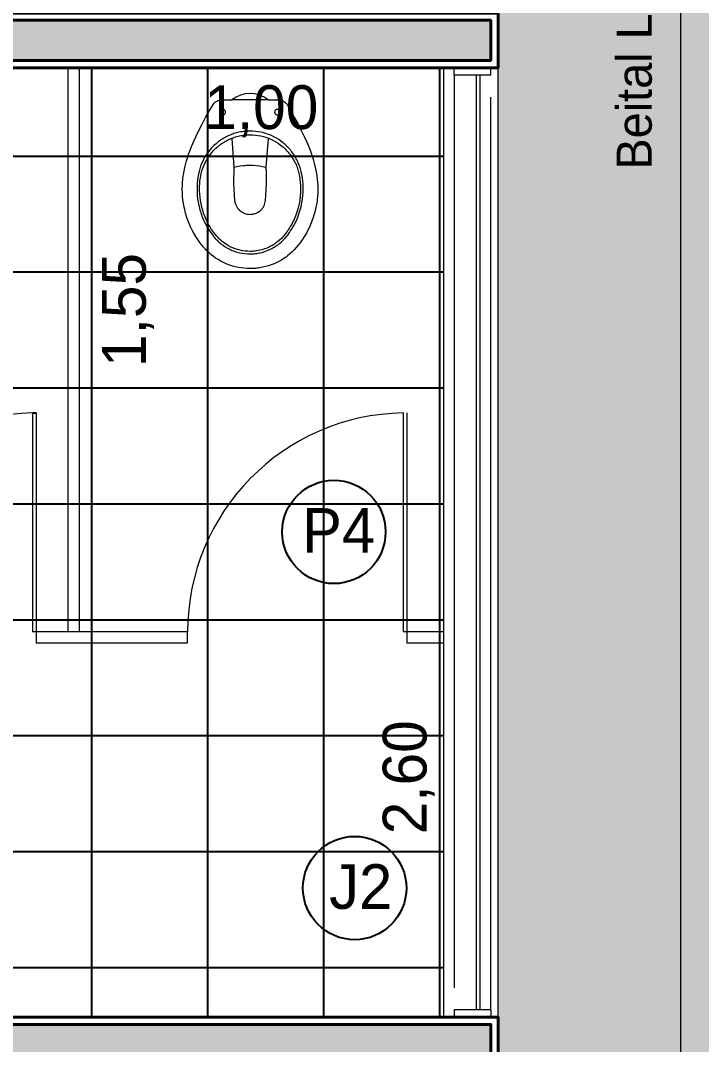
# Model space of a CAD drawing. Header units: millimetres. Extents: x 3006 to 6000, y 1661 to 3774.
# Drawn here: x 3675.521 to 3677.385, y 1811.18 to 1813.984 of the extents above; entities that cross this region are included whole.
import ezdxf

# ---------------------------------------------------------------- set-up
doc = ezdxf.new("R2010")
doc.units = ezdxf.units.MM
doc.header["$LTSCALE"] = 10
doc.linetypes.add('OCULTA', pattern=[0.375, 0.25, -0.125])
for name, color, linetype, lineweight in [('.10 ultra fina', 240, 'Continuous', 5), ('.15', 150, 'Continuous', 15), ('.20', 130, 'Continuous', 20), ('.40', 20, 'Continuous', 40), ('.40 Interno parede', 27, 'Continuous', 40), ('COTAS', 230, 'Continuous', 15)]:
    doc.layers.add(name, color=color, linetype=linetype, lineweight=lineweight)
doc.layers.add('.20 hachura', color=185, linetype='Continuous')
doc.layers.add('Escrita', color=34, linetype='Continuous')
doc.layers.add('Verde', color=7, linetype='Continuous', true_color=0x136734)
doc.styles.add('Texto Wilian', font='himalaya.ttf')
doc.dimstyles.new('Cota 1-75 Interna WMJ', dxfattribs={"dimtxt": 0.12, "dimasz": 0.01, "dimexe": 1.25, "dimexo": 0.625, "dimgap": 0.05, "dimtad": 1, "dimzin": 1, "dimtxsty": 'Texto Wilian', "dimcen": 0, "dimse1": 1, "dimse2": 1, "dimsd1": 1, "dimsd2": 1, "dimclrd": 106, "dimclrt": 104, "dimazin": 0, "dimtfac": 1, "dimtix": 1, "dimtmove": 0, "dimatfit": 3, "dimfxl": 1, "dimlwd": 35, "dimarcsym": 2})

# ---------------------------------------------------------------- blocks, each defined once
blk = doc.blocks.new('vaso sanitário')
at = {"layer": 'Verde', "color": 106, "lineweight": 9}
for p, q in [((3634.747, 1893.7184), (3634.7569, 1893.7354)), ((3634.7569, 1893.7354), (3634.7588, 1893.7383)), ((3634.7588, 1893.7383), (3634.7611, 1893.7409)), ((3634.7611, 1893.7409), (3634.7623, 1893.7421)), ((3634.7623, 1893.7421), (3634.7636, 1893.7432)), ((3634.7636, 1893.7432), (3634.765, 1893.7443)), ((3634.765, 1893.7443), (3634.7664, 1893.7453)), ((3634.7664, 1893.7453), (3634.7678, 1893.7461)), ((3634.7678, 1893.7461), (3634.7709, 1893.7476)), ((3634.7709, 1893.7476), (3634.7741, 1893.7488)), ((3634.7741, 1893.7488), (3634.7758, 1893.7492)), ((3634.7758, 1893.7492), (3634.7775, 1893.7495)), ((3634.7775, 1893.7495), (3634.7792, 1893.7498)), ((3634.7792, 1893.7498), (3634.7809, 1893.7499)), ((3634.7809, 1893.7499), (3634.7825, 1893.75)), ((3634.7823, 1893.7232), (3634.7815, 1893.7229)), ((3634.7832, 1893.7234), (3634.7823, 1893.7232)), ((3634.7825, 1893.75), (3634.8094, 1893.75)), ((3634.7846, 1893.7235), (3634.7832, 1893.7234)), ((3634.7863, 1893.7233), (3634.7846, 1893.7235)), ((3634.7879, 1893.7228), (3634.7863, 1893.7233)), ((3634.9089, 1893.75), (3634.8094, 1893.75)), ((3634.9089, 1893.75), (3634.9358, 1893.75)), ((3634.9315, 1893.7232), (3634.9307, 1893.7229)), ((3634.9324, 1893.7234), (3634.9315, 1893.7232)), ((3634.9338, 1893.7235), (3634.9324, 1893.7234)), ((3634.9355, 1893.7233), (3634.9338, 1893.7235)), ((3634.9371, 1893.7228), (3634.9355, 1893.7233)), ((3634.9358, 1893.75), (3634.9392, 1893.7498)), ((3634.9392, 1893.7498), (3634.9426, 1893.7492)), ((3634.9426, 1893.7492), (3634.9443, 1893.7487)), ((3634.9443, 1893.7487), (3634.9459, 1893.7482)), ((3634.9459, 1893.7482), (3634.9475, 1893.7476)), ((3634.9475, 1893.7476), (3634.9491, 1893.7469)), ((3634.9491, 1893.7469), (3634.9505, 1893.7461)), ((3634.9505, 1893.7461), (3634.9534, 1893.7442)), ((3634.9534, 1893.7442), (3634.9561, 1893.742)), ((3634.9561, 1893.742), (3634.9573, 1893.7408)), ((3634.9573, 1893.7408), (3634.9585, 1893.7396)), ((3634.9585, 1893.7396), (3634.9595, 1893.7382)), ((3634.9595, 1893.7382), (3634.9605, 1893.7368)), ((3634.9605, 1893.7368), (3634.9614, 1893.7354)), ((3634.9614, 1893.7354), (3634.9714, 1893.7183)), ((3634.7279, 1893.6835), (3634.7373, 1893.7011)), ((3634.7373, 1893.7011), (3634.747, 1893.7184)), ((3634.7773, 1893.7178), (3634.7771, 1893.7161)), ((3634.7771, 1893.7161), (3634.7772, 1893.7147)), ((3634.7772, 1893.7147), (3634.7774, 1893.7139)), ((3634.7779, 1893.7194), (3634.7773, 1893.7178)), ((3634.7774, 1893.7139), (3634.7778, 1893.713)), ((3634.7778, 1893.713), (3634.7782, 1893.7123)), ((3634.7788, 1893.7208), (3634.7779, 1893.7194)), ((3634.7782, 1893.7123), (3634.7786, 1893.7116)), ((3634.7786, 1893.7116), (3634.7792, 1893.7109)), ((3634.7794, 1893.7214), (3634.7788, 1893.7208)), ((3634.7792, 1893.7109), (3634.7798, 1893.7103)), ((3634.78, 1893.722), (3634.7794, 1893.7214)), ((3634.7798, 1893.7103), (3634.7813, 1893.7094)), ((3634.7808, 1893.7225), (3634.78, 1893.722)), ((3634.7815, 1893.7229), (3634.7808, 1893.7225)), ((3634.7813, 1893.7094), (3634.7829, 1893.7088)), ((3634.7829, 1893.7088), (3634.7846, 1893.7086)), ((3634.7846, 1893.7086), (3634.7859, 1893.7087)), ((3634.7859, 1893.7087), (3634.7868, 1893.709)), ((3634.7868, 1893.709), (3634.7876, 1893.7093)), ((3634.7876, 1893.7093), (3634.7884, 1893.7097)), ((3634.7893, 1893.7218), (3634.7879, 1893.7228)), ((3634.7884, 1893.7097), (3634.7891, 1893.7102)), ((3634.7891, 1893.7102), (3634.7898, 1893.7107)), ((3634.7899, 1893.7213), (3634.7893, 1893.7218)), ((3634.7898, 1893.7107), (3634.7903, 1893.7114)), ((3634.7905, 1893.7206), (3634.7899, 1893.7213)), ((3634.7903, 1893.7114), (3634.7913, 1893.7128)), ((3634.791, 1893.7199), (3634.7905, 1893.7206)), ((3634.7914, 1893.7191), (3634.791, 1893.7199)), ((3634.7913, 1893.7128), (3634.7918, 1893.7144)), ((3634.7917, 1893.7183), (3634.7914, 1893.7191)), ((3634.7919, 1893.7175), (3634.7917, 1893.7183)), ((3634.7918, 1893.7144), (3634.792, 1893.7161)), ((3634.792, 1893.7161), (3634.7919, 1893.7175)), ((3634.9265, 1893.7178), (3634.9263, 1893.7161)), ((3634.9263, 1893.7161), (3634.9264, 1893.7147)), ((3634.9264, 1893.7147), (3634.9266, 1893.7139)), ((3634.9271, 1893.7194), (3634.9265, 1893.7178)), ((3634.9266, 1893.7139), (3634.9269, 1893.713)), ((3634.9269, 1893.713), (3634.9273, 1893.7123)), ((3634.928, 1893.7208), (3634.9271, 1893.7194)), ((3634.9273, 1893.7123), (3634.9278, 1893.7116)), ((3634.9278, 1893.7116), (3634.9284, 1893.7109)), ((3634.9286, 1893.7214), (3634.928, 1893.7208)), ((3634.9284, 1893.7109), (3634.929, 1893.7103)), ((3634.9292, 1893.722), (3634.9286, 1893.7214)), ((3634.929, 1893.7103), (3634.9305, 1893.7094)), ((3634.93, 1893.7225), (3634.9292, 1893.722)), ((3634.9307, 1893.7229), (3634.93, 1893.7225)), ((3634.9305, 1893.7094), (3634.9321, 1893.7088)), ((3634.9321, 1893.7088), (3634.9338, 1893.7086)), ((3634.9338, 1893.7086), (3634.9351, 1893.7087)), ((3634.9351, 1893.7087), (3634.936, 1893.709)), ((3634.936, 1893.709), (3634.9368, 1893.7093)), ((3634.9368, 1893.7093), (3634.9376, 1893.7097)), ((3634.9385, 1893.7218), (3634.9371, 1893.7228)), ((3634.9376, 1893.7097), (3634.9383, 1893.7102)), ((3634.9383, 1893.7102), (3634.9389, 1893.7107)), ((3634.9391, 1893.7213), (3634.9385, 1893.7218)), ((3634.9389, 1893.7107), (3634.9395, 1893.7114)), ((3634.9397, 1893.7206), (3634.9391, 1893.7213)), ((3634.9395, 1893.7114), (3634.9405, 1893.7128)), ((3634.9402, 1893.7199), (3634.9397, 1893.7206)), ((3634.9406, 1893.7191), (3634.9402, 1893.7199)), ((3634.9405, 1893.7128), (3634.941, 1893.7144)), ((3634.9409, 1893.7183), (3634.9406, 1893.7191)), ((3634.9411, 1893.7175), (3634.9409, 1893.7183)), ((3634.941, 1893.7144), (3634.9412, 1893.7161)), ((3634.9412, 1893.7161), (3634.9411, 1893.7175)), ((3634.9714, 1893.7183), (3634.9811, 1893.7009)), ((3634.9811, 1893.7009), (3634.9904, 1893.6835)), ((3634.719, 1893.6659), (3634.7279, 1893.6835)), ((3634.9904, 1893.6835), (3634.9994, 1893.6657)), ((3634.7021, 1893.6299), (3634.7104, 1893.648)), ((3634.7104, 1893.648), (3634.719, 1893.6659)), ((3634.7779, 1893.6389), (3634.7748, 1893.6368)), ((3634.781, 1893.6411), (3634.7779, 1893.6389)), ((3634.7842, 1893.6431), (3634.781, 1893.6411)), ((3634.7875, 1893.645), (3634.7842, 1893.6431)), ((3634.7908, 1893.6469), (3634.7875, 1893.645)), ((3634.7941, 1893.6486), (3634.7908, 1893.6469)), ((3634.7975, 1893.6503), (3634.7941, 1893.6486)), ((3634.7957, 1893.6387), (3634.799, 1893.6403)), ((3634.801, 1893.6519), (3634.7975, 1893.6503)), ((3634.799, 1893.6403), (3634.8023, 1893.6419)), ((3634.8045, 1893.6534), (3634.801, 1893.6519)), ((3634.8023, 1893.6419), (3634.8057, 1893.6434)), ((3634.808, 1893.6547), (3634.8045, 1893.6534)), ((3634.8057, 1893.6434), (3634.8091, 1893.6448)), ((3634.8115, 1893.6561), (3634.808, 1893.6547)), ((3634.8088, 1893.6438), (3634.8149, 1893.5653)), ((3634.8091, 1893.6448), (3634.8126, 1893.6461)), ((3634.8151, 1893.6573), (3634.8115, 1893.6561)), ((3634.8126, 1893.6461), (3634.8161, 1893.6473)), ((3634.8187, 1893.6584), (3634.8151, 1893.6573)), ((3634.8161, 1893.6473), (3634.8196, 1893.6484)), ((3634.8224, 1893.6594), (3634.8187, 1893.6584)), ((3634.8196, 1893.6484), (3634.8232, 1893.6494)), ((3634.826, 1893.6603), (3634.8224, 1893.6594)), ((3634.8232, 1893.6494), (3634.8267, 1893.6504)), ((3634.8297, 1893.6611), (3634.826, 1893.6603)), ((3634.8267, 1893.6504), (3634.8304, 1893.6512)), ((3634.8334, 1893.6619), (3634.8297, 1893.6611)), ((3634.8304, 1893.6512), (3634.834, 1893.6519)), ((3634.8372, 1893.6625), (3634.8334, 1893.6619)), ((3634.834, 1893.6519), (3634.8376, 1893.6525)), ((3634.8409, 1893.663), (3634.8372, 1893.6625)), ((3634.8376, 1893.6525), (3634.8413, 1893.6531)), ((3634.8447, 1893.6634), (3634.8409, 1893.663)), ((3634.8413, 1893.6531), (3634.845, 1893.6535)), ((3634.8485, 1893.6638), (3634.8447, 1893.6634)), ((3634.845, 1893.6535), (3634.8487, 1893.6538)), ((3634.8522, 1893.664), (3634.8485, 1893.6638)), ((3634.8487, 1893.6538), (3634.8524, 1893.6541)), ((3634.8561, 1893.6641), (3634.8522, 1893.664)), ((3634.8524, 1893.6541), (3634.8592, 1893.6542)), ((3634.8592, 1893.6642), (3634.8561, 1893.6641)), ((3634.8667, 1893.664), (3634.8592, 1893.6642)), ((3634.8592, 1893.6542), (3634.8666, 1893.654)), ((3634.8666, 1893.654), (3634.8739, 1893.6534)), ((3634.8742, 1893.6634), (3634.8667, 1893.664)), ((3634.8739, 1893.6534), (3634.8812, 1893.6525)), ((3634.8817, 1893.6624), (3634.8742, 1893.6634)), ((3634.8812, 1893.6525), (3634.8885, 1893.6511)), ((3634.8891, 1893.661), (3634.8817, 1893.6624)), ((3634.8885, 1893.6511), (3634.8956, 1893.6493)), ((3634.8964, 1893.6593), (3634.8891, 1893.661)), ((3634.8956, 1893.6493), (3634.9026, 1893.6472)), ((3634.9036, 1893.6571), (3634.8964, 1893.6593)), ((3634.9026, 1893.6472), (3634.9095, 1893.6447)), ((3634.9034, 1893.5653), (3634.9095, 1893.6438)), ((3634.9107, 1893.6546), (3634.9036, 1893.6571)), ((3634.9095, 1893.6447), (3634.9163, 1893.6418)), ((3634.9177, 1893.6517), (3634.9107, 1893.6546)), ((3634.9163, 1893.6418), (3634.9229, 1893.6385)), ((3634.9245, 1893.6485), (3634.9177, 1893.6517)), ((3634.9311, 1893.6448), (3634.9245, 1893.6485)), ((3634.9376, 1893.6409), (3634.9311, 1893.6448)), ((3634.9438, 1893.6366), (3634.9376, 1893.6409)), ((3634.9994, 1893.6657), (3635.008, 1893.6478)), ((3635.008, 1893.6478), (3635.0162, 1893.6299)), ((3634.6909, 1893.6011), (3634.6947, 1893.6118)), ((3634.6947, 1893.6118), (3634.6989, 1893.6223)), ((3634.6989, 1893.6223), (3634.7021, 1893.6299)), ((3634.7499, 1893.6137), (3634.7451, 1893.6078)), ((3634.7549, 1893.6193), (3634.7499, 1893.6137)), ((3634.7603, 1893.6247), (3634.7549, 1893.6193)), ((3634.7553, 1893.6067), (3634.7602, 1893.6122)), ((3634.7602, 1893.6122), (3634.7655, 1893.6174)), ((3634.7659, 1893.6297), (3634.7603, 1893.6247)), ((3634.7655, 1893.6174), (3634.7711, 1893.6223)), ((3634.7718, 1893.6345), (3634.7659, 1893.6297)), ((3634.7711, 1893.6223), (3634.7739, 1893.6246)), ((3634.7748, 1893.6368), (3634.7718, 1893.6345)), ((3634.7739, 1893.6246), (3634.7769, 1893.6268)), ((3634.7769, 1893.6268), (3634.7799, 1893.629)), ((3634.7799, 1893.629), (3634.7829, 1893.6311)), ((3634.7829, 1893.6311), (3634.786, 1893.6331)), ((3634.786, 1893.6331), (3634.7892, 1893.6351)), ((3634.7892, 1893.6351), (3634.7924, 1893.6369)), ((3634.7924, 1893.6369), (3634.7957, 1893.6387)), ((3634.9229, 1893.6385), (3634.9294, 1893.6349)), ((3634.9294, 1893.6349), (3634.9356, 1893.631)), ((3634.9356, 1893.631), (3634.9417, 1893.6267)), ((3634.9417, 1893.6267), (3634.9475, 1893.6221)), ((3634.9498, 1893.632), (3634.9438, 1893.6366)), ((3634.9475, 1893.6221), (3634.9503, 1893.6197)), ((3634.9527, 1893.6295), (3634.9498, 1893.632)), ((3634.9503, 1893.6197), (3634.953, 1893.6172)), ((3634.9555, 1893.627), (3634.9527, 1893.6295)), ((3634.953, 1893.6172), (3634.9557, 1893.6146)), ((3634.9583, 1893.6245), (3634.9555, 1893.627)), ((3634.9557, 1893.6146), (3634.9583, 1893.612)), ((3634.961, 1893.6218), (3634.9583, 1893.6245)), ((3634.9583, 1893.612), (3634.9608, 1893.6093)), ((3634.9636, 1893.6191), (3634.961, 1893.6218)), ((3634.9662, 1893.6163), (3634.9636, 1893.6191)), ((3634.9687, 1893.6134), (3634.9662, 1893.6163)), ((3634.9711, 1893.6105), (3634.9687, 1893.6134)), ((3635.0158, 1893.6301), (3635.0157, 1893.63)), ((3635.0157, 1893.63), (3635.0157, 1893.6299)), ((3635.0157, 1893.6299), (3635.0158, 1893.6296)), ((3635.0159, 1893.6303), (3635.0158, 1893.6302)), ((3635.0158, 1893.6302), (3635.0158, 1893.6301)), ((3635.0158, 1893.6296), (3635.0159, 1893.6295)), ((3635.0162, 1893.6304), (3635.0159, 1893.6303)), ((3635.0159, 1893.6295), (3635.016, 1893.6295)), ((3635.016, 1893.6295), (3635.0161, 1893.6294)), ((3635.0161, 1893.6294), (3635.0162, 1893.6294)), ((3635.0163, 1893.6304), (3635.0162, 1893.6304)), ((3635.0162, 1893.6299), (3635.0206, 1893.6195)), ((3635.0162, 1893.6294), (3635.0165, 1893.6295)), ((3635.0164, 1893.6303), (3635.0163, 1893.6304)), ((3635.0165, 1893.6303), (3635.0164, 1893.6303)), ((3635.0166, 1893.6302), (3635.0165, 1893.6303)), ((3635.0165, 1893.6295), (3635.0166, 1893.6296)), ((3635.0167, 1893.6299), (3635.0166, 1893.6302)), ((3635.0166, 1893.6297), (3635.0167, 1893.6298)), ((3635.0166, 1893.6296), (3635.0166, 1893.6297)), ((3635.0167, 1893.6298), (3635.0167, 1893.6299)), ((3635.0206, 1893.6195), (3635.0247, 1893.6089)), ((3634.6852, 1893.5823), (3634.6884, 1893.5932)), ((3634.6884, 1893.5932), (3634.6909, 1893.6011)), ((3634.7329, 1893.5889), (3634.7295, 1893.5822)), ((3634.7366, 1893.5954), (3634.7329, 1893.5889)), ((3634.7407, 1893.6017), (3634.7366, 1893.5954)), ((3634.7385, 1893.5825), (3634.7422, 1893.5889)), ((3634.7451, 1893.6078), (3634.7407, 1893.6017)), ((3634.7422, 1893.5889), (3634.7462, 1893.595)), ((3634.7462, 1893.595), (3634.7506, 1893.601)), ((3634.7506, 1893.601), (3634.7553, 1893.6067)), ((3634.9608, 1893.6093), (3634.9633, 1893.6065)), ((3634.9633, 1893.6065), (3634.9656, 1893.6036)), ((3634.9656, 1893.6036), (3634.9679, 1893.6007)), ((3634.9679, 1893.6007), (3634.9702, 1893.5978)), ((3634.9702, 1893.5978), (3634.9723, 1893.5948)), ((3634.9734, 1893.6075), (3634.9711, 1893.6105)), ((3634.9723, 1893.5948), (3634.9744, 1893.5917)), ((3634.9757, 1893.6045), (3634.9734, 1893.6075)), ((3634.9744, 1893.5917), (3634.9763, 1893.5886)), ((3634.9778, 1893.6014), (3634.9757, 1893.6045)), ((3634.9763, 1893.5886), (3634.9782, 1893.5854)), ((3634.9799, 1893.5983), (3634.9778, 1893.6014)), ((3634.9782, 1893.5854), (3634.98, 1893.5822)), ((3634.9819, 1893.595), (3634.9799, 1893.5983)), ((3634.9839, 1893.5918), (3634.9819, 1893.595)), ((3634.9857, 1893.5885), (3634.9839, 1893.5918)), ((3634.9874, 1893.5851), (3634.9857, 1893.5885)), ((3634.9891, 1893.5817), (3634.9874, 1893.5851)), ((3635.0247, 1893.6089), (3635.0274, 1893.6011)), ((3635.0274, 1893.6011), (3635.0308, 1893.5903)), ((3635.0308, 1893.5903), (3635.0324, 1893.5848)), ((3635.0324, 1893.5848), (3635.0339, 1893.5793)), ((3634.6786, 1893.5547), (3634.6796, 1893.5596)), ((3634.6796, 1893.5596), (3634.6807, 1893.5644)), ((3634.6807, 1893.5644), (3634.6825, 1893.5713)), ((3634.6825, 1893.5713), (3634.6852, 1893.5823)), ((3634.7214, 1893.5611), (3634.7195, 1893.5538)), ((3634.7237, 1893.5683), (3634.7214, 1893.5611)), ((3634.7264, 1893.5753), (3634.7237, 1893.5683)), ((3634.7254, 1893.5482), (3634.7273, 1893.5553)), ((3634.7295, 1893.5822), (3634.7264, 1893.5753)), ((3634.7273, 1893.5553), (3634.7296, 1893.5624)), ((3634.7296, 1893.5624), (3634.7322, 1893.5692)), ((3634.7322, 1893.5692), (3634.7352, 1893.576)), ((3634.7352, 1893.576), (3634.7385, 1893.5825)), ((3634.8149, 1893.5653), (3634.8143, 1893.5506)), ((3634.8149, 1893.5653), (3634.8233, 1893.5672)), ((3634.8233, 1893.5672), (3634.8317, 1893.5686)), ((3634.8317, 1893.5686), (3634.8402, 1893.5697)), ((3634.8402, 1893.5697), (3634.8445, 1893.5701)), ((3634.8445, 1893.5701), (3634.8488, 1893.5704)), ((3634.8488, 1893.5704), (3634.8531, 1893.5706)), ((3634.8531, 1893.5706), (3634.8573, 1893.5707)), ((3634.8573, 1893.5707), (3634.8592, 1893.5707)), ((3634.8592, 1893.5707), (3634.8677, 1893.5705)), ((3634.8677, 1893.5705), (3634.8763, 1893.5699)), ((3634.8763, 1893.5699), (3634.8848, 1893.5689)), ((3634.8848, 1893.5689), (3634.889, 1893.5682)), ((3634.889, 1893.5682), (3634.8933, 1893.5675)), ((3634.8933, 1893.5675), (3634.8975, 1893.5667)), ((3634.8975, 1893.5667), (3634.9017, 1893.5657)), ((3634.9017, 1893.5657), (3634.9034, 1893.5653)), ((3634.9041, 1893.5499), (3634.9034, 1893.5653)), ((3634.98, 1893.5822), (3634.9817, 1893.5789)), ((3634.9817, 1893.5789), (3634.9834, 1893.5756)), ((3634.9834, 1893.5756), (3634.9849, 1893.5722)), ((3634.9849, 1893.5722), (3634.9863, 1893.5688)), ((3634.9863, 1893.5688), (3634.9877, 1893.5653)), ((3634.9877, 1893.5653), (3634.989, 1893.5619)), ((3634.989, 1893.5619), (3634.9901, 1893.5583)), ((3634.9906, 1893.5783), (3634.9891, 1893.5817)), ((3634.9901, 1893.5583), (3634.9912, 1893.5548)), ((3634.9921, 1893.5748), (3634.9906, 1893.5783)), ((3634.9912, 1893.5548), (3634.9922, 1893.5512)), ((3634.9935, 1893.5713), (3634.9921, 1893.5748)), ((3634.9948, 1893.5677), (3634.9935, 1893.5713)), ((3634.996, 1893.5641), (3634.9948, 1893.5677)), ((3634.9971, 1893.5605), (3634.996, 1893.5641)), ((3634.9981, 1893.5568), (3634.9971, 1893.5605)), ((3634.9988, 1893.5538), (3634.9981, 1893.5568)), ((3635.0339, 1893.5793), (3635.0358, 1893.5713)), ((3635.0358, 1893.5713), (3635.0383, 1893.5617)), ((3635.0383, 1893.5617), (3635.0403, 1893.552)), ((3634.6744, 1893.5252), (3634.6749, 1893.5301)), ((3634.6749, 1893.5301), (3634.6754, 1893.5351)), ((3634.6754, 1893.5351), (3634.6761, 1893.54)), ((3634.6761, 1893.54), (3634.6768, 1893.5449)), ((3634.6768, 1893.5449), (3634.6776, 1893.5498)), ((3634.6776, 1893.5498), (3634.6786, 1893.5547)), ((3634.7151, 1893.5283), (3634.7147, 1893.5238)), ((3634.7156, 1893.5329), (3634.7151, 1893.5283)), ((3634.7163, 1893.5374), (3634.7156, 1893.5329)), ((3634.717, 1893.5419), (3634.7163, 1893.5374)), ((3634.7179, 1893.5464), (3634.717, 1893.5419)), ((3634.7188, 1893.5508), (3634.7179, 1893.5464)), ((3634.7195, 1893.5538), (3634.7188, 1893.5508)), ((3634.7216, 1893.523), (3634.722, 1893.5275)), ((3634.722, 1893.5275), (3634.7225, 1893.5319)), ((3634.7225, 1893.5319), (3634.7232, 1893.5364)), ((3634.7232, 1893.5364), (3634.7239, 1893.541)), ((3634.7239, 1893.541), (3634.7254, 1893.5482)), ((3634.8143, 1893.5506), (3634.814, 1893.5352)), ((3634.814, 1893.5352), (3634.8142, 1893.5198)), ((3634.9043, 1893.5345), (3634.9041, 1893.5499)), ((3634.9042, 1893.5198), (3634.9043, 1893.5345)), ((3634.9922, 1893.5512), (3634.993, 1893.5476)), ((3634.993, 1893.5476), (3634.9944, 1893.541)), ((3634.9944, 1893.541), (3634.9958, 1893.5321)), ((3634.9958, 1893.5321), (3634.9967, 1893.5232)), ((3635.0007, 1893.5449), (3634.9988, 1893.5538)), ((3635.0023, 1893.5359), (3635.0007, 1893.5449)), ((3635.0034, 1893.5269), (3635.0023, 1893.5359)), ((3635.0041, 1893.5178), (3635.0034, 1893.5269)), ((3635.0403, 1893.552), (3635.042, 1893.5422)), ((3635.042, 1893.5422), (3635.0432, 1893.5323)), ((3635.0432, 1893.5323), (3635.0441, 1893.5224)), ((3634.6737, 1893.5053), (3634.6739, 1893.5152)), ((3634.6739, 1893.4954), (3634.6737, 1893.5053)), ((3634.6739, 1893.5152), (3634.6744, 1893.5252)), ((3634.7141, 1893.5147), (3634.7139, 1893.5056)), ((3634.7139, 1893.5056), (3634.7141, 1893.4965)), ((3634.7143, 1893.5193), (3634.7141, 1893.5147)), ((3634.7147, 1893.5238), (3634.7143, 1893.5193)), ((3634.7209, 1893.5096), (3634.721, 1893.5141)), ((3634.7209, 1893.5007), (3634.7209, 1893.5096)), ((3634.7213, 1893.4917), (3634.7209, 1893.5007)), ((3634.721, 1893.5141), (3634.7212, 1893.5186)), ((3634.7212, 1893.5186), (3634.7216, 1893.523)), ((3634.8142, 1893.5198), (3634.8147, 1893.5051)), ((3634.8147, 1893.5051), (3634.8156, 1893.4898)), ((3634.9027, 1893.489), (3634.9036, 1893.5044)), ((3634.9036, 1893.5044), (3634.9042, 1893.5198)), ((3634.9967, 1893.5232), (3634.9973, 1893.5143)), ((3634.9973, 1893.5143), (3634.9975, 1893.5053)), ((3634.9975, 1893.5053), (3634.9973, 1893.4964)), ((3635.0044, 1893.5087), (3635.0041, 1893.5178)), ((3635.0042, 1893.495), (3635.0044, 1893.4996)), ((3635.0044, 1893.4996), (3635.0044, 1893.5087)), ((3635.0441, 1893.5224), (3635.0446, 1893.5125)), ((3635.0446, 1893.5025), (3635.0445, 1893.4975)), ((3635.0446, 1893.5125), (3635.0446, 1893.5025)), ((3634.6745, 1893.4854), (3634.6739, 1893.4954)), ((3634.6755, 1893.4755), (3634.6745, 1893.4854)), ((3634.6769, 1893.4657), (3634.6755, 1893.4755)), ((3634.7141, 1893.4965), (3634.7147, 1893.4874)), ((3634.7147, 1893.4874), (3634.7156, 1893.4784)), ((3634.7156, 1893.4784), (3634.717, 1893.4694)), ((3634.7221, 1893.4828), (3634.7213, 1893.4917)), ((3634.7233, 1893.4739), (3634.7221, 1893.4828)), ((3634.7249, 1893.4651), (3634.7233, 1893.4739)), ((3634.8156, 1893.4898), (3634.8169, 1893.4744)), ((3634.8169, 1893.4744), (3634.8172, 1893.4719)), ((3634.8172, 1893.4719), (3634.8176, 1893.4699)), ((3634.9008, 1893.4703), (3634.9014, 1893.4744)), ((3634.9014, 1893.4744), (3634.9027, 1893.489)), ((3634.995, 1893.4741), (3634.9943, 1893.4697)), ((3634.9957, 1893.4786), (3634.995, 1893.4741)), ((3634.9962, 1893.483), (3634.9957, 1893.4786)), ((3634.9967, 1893.4875), (3634.9962, 1893.483)), ((3634.9973, 1893.4964), (3634.9967, 1893.4875)), ((3635.001, 1893.4679), (3635.0018, 1893.4724)), ((3635.0018, 1893.4724), (3635.0025, 1893.4769)), ((3635.0025, 1893.4769), (3635.0031, 1893.4814)), ((3635.0031, 1893.4814), (3635.0035, 1893.486)), ((3635.0035, 1893.486), (3635.0039, 1893.4905)), ((3635.0039, 1893.4905), (3635.0042, 1893.495)), ((3635.0425, 1893.4727), (3635.0418, 1893.4678)), ((3635.0431, 1893.4777), (3635.0425, 1893.4727)), ((3635.0436, 1893.4826), (3635.0431, 1893.4777)), ((3635.044, 1893.4876), (3635.0436, 1893.4826)), ((3635.0443, 1893.4926), (3635.044, 1893.4876)), ((3635.0445, 1893.4975), (3635.0443, 1893.4926)), ((3634.6787, 1893.4559), (3634.6769, 1893.4657)), ((3634.6802, 1893.449), (3634.6787, 1893.4559)), ((3634.6814, 1893.4442), (3634.6802, 1893.449)), ((3634.6827, 1893.4393), (3634.6814, 1893.4442)), ((3634.717, 1893.4694), (3634.7188, 1893.4605)), ((3634.7188, 1893.4605), (3634.7195, 1893.4575)), ((3634.7195, 1893.4575), (3634.7206, 1893.4531)), ((3634.7206, 1893.4531), (3634.7218, 1893.4487)), ((3634.7218, 1893.4487), (3634.7231, 1893.4443)), ((3634.7231, 1893.4443), (3634.7245, 1893.44)), ((3634.7269, 1893.4564), (3634.7249, 1893.4651)), ((3634.7281, 1893.4519), (3634.7269, 1893.4564)), ((3634.7294, 1893.4476), (3634.7281, 1893.4519)), ((3634.7307, 1893.4433), (3634.7294, 1893.4476)), ((3634.7321, 1893.4391), (3634.7307, 1893.4433)), ((3634.8176, 1893.4699), (3634.8181, 1893.4679)), ((3634.8181, 1893.4679), (3634.8186, 1893.4659)), ((3634.8186, 1893.4659), (3634.8193, 1893.464)), ((3634.8193, 1893.464), (3634.82, 1893.462)), ((3634.82, 1893.462), (3634.8209, 1893.4602)), ((3634.8209, 1893.4602), (3634.8228, 1893.4566)), ((3634.8228, 1893.4566), (3634.8251, 1893.4532)), ((3634.8251, 1893.4532), (3634.8277, 1893.45)), ((3634.8277, 1893.45), (3634.8306, 1893.4471)), ((3634.8306, 1893.4471), (3634.8325, 1893.4455)), ((3634.8325, 1893.4455), (3634.8342, 1893.4442)), ((3634.8342, 1893.4442), (3634.8359, 1893.4431)), ((3634.8359, 1893.4431), (3634.8376, 1893.442)), ((3634.8811, 1893.4422), (3634.8845, 1893.4445)), ((3634.8845, 1893.4445), (3634.8877, 1893.4471)), ((3634.8877, 1893.4471), (3634.8895, 1893.4488)), ((3634.8895, 1893.4488), (3634.8909, 1893.4503)), ((3634.8909, 1893.4503), (3634.8922, 1893.4519)), ((3634.8922, 1893.4519), (3634.8935, 1893.4535)), ((3634.8935, 1893.4535), (3634.8947, 1893.4552)), ((3634.8947, 1893.4552), (3634.8957, 1893.457)), ((3634.8957, 1893.457), (3634.8967, 1893.4588)), ((3634.8967, 1893.4588), (3634.8985, 1893.4625)), ((3634.8985, 1893.4625), (3634.8998, 1893.4664)), ((3634.8998, 1893.4664), (3634.9008, 1893.4703)), ((3634.989, 1893.4478), (3634.9863, 1893.4393)), ((3634.9914, 1893.4564), (3634.989, 1893.4478)), ((3634.9925, 1893.4609), (3634.9914, 1893.4564)), ((3634.9919, 1893.4343), (3634.9948, 1893.4429)), ((3634.9934, 1893.4653), (3634.9925, 1893.4609)), ((3634.9943, 1893.4697), (3634.9934, 1893.4653)), ((3634.9948, 1893.4429), (3634.9974, 1893.4516)), ((3634.9974, 1893.4516), (3634.9995, 1893.4605)), ((3634.9995, 1893.4605), (3635.0002, 1893.4634)), ((3635.0002, 1893.4634), (3635.001, 1893.4679)), ((3635.0375, 1893.4462), (3635.0349, 1893.4366)), ((3635.0396, 1893.4559), (3635.0375, 1893.4462)), ((3635.041, 1893.4629), (3635.0396, 1893.4559)), ((3635.0418, 1893.4678), (3635.041, 1893.4629)), ((3634.684, 1893.4346), (3634.6827, 1893.4393)), ((3634.6855, 1893.4298), (3634.684, 1893.4346)), ((3634.6871, 1893.4251), (3634.6855, 1893.4298)), ((3634.6887, 1893.4204), (3634.6871, 1893.4251)), ((3634.6905, 1893.4157), (3634.6887, 1893.4204)), ((3634.6923, 1893.4111), (3634.6905, 1893.4157)), ((3634.7245, 1893.44), (3634.7259, 1893.4357)), ((3634.7259, 1893.4357), (3634.7275, 1893.4314)), ((3634.7275, 1893.4314), (3634.7292, 1893.4272)), ((3634.7292, 1893.4272), (3634.731, 1893.423)), ((3634.731, 1893.423), (3634.7347, 1893.4147)), ((3634.7337, 1893.4349), (3634.7321, 1893.4391)), ((3634.7353, 1893.4307), (3634.7337, 1893.4349)), ((3634.7347, 1893.4147), (3634.7389, 1893.4066)), ((3634.737, 1893.4266), (3634.7353, 1893.4307)), ((3634.7407, 1893.4184), (3634.737, 1893.4266)), ((3634.7447, 1893.4104), (3634.7407, 1893.4184)), ((3634.8376, 1893.442), (3634.8394, 1893.441)), ((3634.8394, 1893.441), (3634.8413, 1893.4401)), ((3634.8413, 1893.4401), (3634.8432, 1893.4392)), ((3634.8432, 1893.4392), (3634.847, 1893.4379)), ((3634.847, 1893.4379), (3634.851, 1893.4369)), ((3634.851, 1893.4369), (3634.8551, 1893.4363)), ((3634.8551, 1893.4363), (3634.8592, 1893.4361)), ((3634.8592, 1893.4361), (3634.8617, 1893.4362)), ((3634.8617, 1893.4362), (3634.8637, 1893.4363)), ((3634.8637, 1893.4363), (3634.8658, 1893.4366)), ((3634.8658, 1893.4366), (3634.8678, 1893.437)), ((3634.8678, 1893.437), (3634.8698, 1893.4374)), ((3634.8698, 1893.4374), (3634.8718, 1893.438)), ((3634.8718, 1893.438), (3634.8737, 1893.4387)), ((3634.8737, 1893.4387), (3634.8775, 1893.4403)), ((3634.8775, 1893.4403), (3634.8811, 1893.4422)), ((3634.9758, 1893.4146), (3634.9715, 1893.4067)), ((3634.9796, 1893.4227), (3634.9758, 1893.4146)), ((3634.9831, 1893.4309), (3634.9796, 1893.4227)), ((3634.9809, 1893.4093), (3634.9849, 1893.4175)), ((3634.9863, 1893.4393), (3634.9831, 1893.4309)), ((3634.9849, 1893.4175), (3634.9886, 1893.4258)), ((3634.9886, 1893.4258), (3634.9919, 1893.4343)), ((3635.0286, 1893.4178), (3635.0249, 1893.4085)), ((3635.0319, 1893.4271), (3635.0286, 1893.4178)), ((3635.0349, 1893.4366), (3635.0319, 1893.4271)), ((3634.6963, 1893.402), (3634.6923, 1893.4111)), ((3634.7006, 1893.393), (3634.6963, 1893.402)), ((3634.7053, 1893.3843), (3634.7006, 1893.393)), ((3634.7389, 1893.4066), (3634.7434, 1893.3987)), ((3634.7434, 1893.3987), (3634.7482, 1893.391)), ((3634.7491, 1893.4026), (3634.7447, 1893.4104)), ((3634.7482, 1893.391), (3634.7534, 1893.3835)), ((3634.7539, 1893.395), (3634.7491, 1893.4026)), ((3634.759, 1893.3877), (3634.7539, 1893.395)), ((3634.7644, 1893.3805), (3634.759, 1893.3877)), ((3634.9595, 1893.3878), (3634.9568, 1893.3842)), ((3634.9621, 1893.3915), (3634.9595, 1893.3878)), ((3634.9646, 1893.3952), (3634.9621, 1893.3915)), ((3634.967, 1893.399), (3634.9646, 1893.3952)), ((3634.9667, 1893.386), (3634.9693, 1893.3897)), ((3634.9693, 1893.4028), (3634.967, 1893.399)), ((3634.9715, 1893.4067), (3634.9693, 1893.4028)), ((3634.9693, 1893.3897), (3634.9718, 1893.3935)), ((3634.9718, 1893.3935), (3634.9742, 1893.3974)), ((3634.9742, 1893.3974), (3634.9765, 1893.4013)), ((3634.9765, 1893.4013), (3634.9787, 1893.4053)), ((3634.9787, 1893.4053), (3634.9809, 1893.4093)), ((3635.0164, 1893.3906), (3635.0141, 1893.3862)), ((3635.0209, 1893.3995), (3635.0164, 1893.3906)), ((3635.0249, 1893.4085), (3635.0209, 1893.3995)), ((3634.7103, 1893.3757), (3634.7053, 1893.3843)), ((3634.7157, 1893.3673), (3634.7103, 1893.3757)), ((3634.7214, 1893.3592), (3634.7157, 1893.3673)), ((3634.7274, 1893.3513), (3634.7214, 1893.3592)), ((3634.7534, 1893.3835), (3634.7589, 1893.3762)), ((3634.7589, 1893.3762), (3634.7592, 1893.3758)), ((3634.7592, 1893.3758), (3634.7615, 1893.373)), ((3634.7615, 1893.373), (3634.7639, 1893.3703)), ((3634.7639, 1893.3703), (3634.7663, 1893.3677)), ((3634.7682, 1893.376), (3634.7644, 1893.3805)), ((3634.7663, 1893.3677), (3634.7688, 1893.3651)), ((3634.7705, 1893.3734), (3634.7682, 1893.376)), ((3634.7688, 1893.3651), (3634.7713, 1893.3627)), ((3634.7729, 1893.3709), (3634.7705, 1893.3734)), ((3634.7713, 1893.3627), (3634.7739, 1893.3602)), ((3634.7753, 1893.3684), (3634.7729, 1893.3709)), ((3634.7739, 1893.3602), (3634.7766, 1893.3579)), ((3634.7779, 1893.3661), (3634.7753, 1893.3684)), ((3634.7805, 1893.3638), (3634.7779, 1893.3661)), ((3634.7831, 1893.3616), (3634.7805, 1893.3638)), ((3634.7887, 1893.3574), (3634.7831, 1893.3616)), ((3634.9317, 1893.3588), (3634.9289, 1893.3568)), ((3634.9344, 1893.361), (3634.9317, 1893.3588)), ((3634.9397, 1893.3654), (3634.9344, 1893.361)), ((3634.9394, 1893.356), (3634.9448, 1893.3606)), ((3634.9448, 1893.3702), (3634.9397, 1893.3654)), ((3634.9495, 1893.3752), (3634.9448, 1893.3702)), ((3634.9448, 1893.3606), (3634.95, 1893.3656)), ((3634.954, 1893.3805), (3634.9495, 1893.3752)), ((3634.95, 1893.3656), (3634.9549, 1893.3708)), ((3634.9568, 1893.3842), (3634.954, 1893.3805)), ((3634.9549, 1893.3708), (3634.9594, 1893.3762)), ((3634.9594, 1893.3762), (3634.9613, 1893.3786)), ((3634.9613, 1893.3786), (3634.964, 1893.3822)), ((3634.964, 1893.3822), (3634.9667, 1893.386)), ((3634.9982, 1893.3609), (3634.9953, 1893.3569)), ((3635.0011, 1893.365), (3634.9982, 1893.3609)), ((3635.0038, 1893.3691), (3635.0011, 1893.365)), ((3635.0065, 1893.3733), (3635.0038, 1893.3691)), ((3635.0091, 1893.3775), (3635.0065, 1893.3733)), ((3635.0117, 1893.3818), (3635.0091, 1893.3775)), ((3635.0141, 1893.3862), (3635.0117, 1893.3818)), ((3634.7287, 1893.3496), (3634.7274, 1893.3513)), ((3634.7313, 1893.3465), (3634.7287, 1893.3496)), ((3634.734, 1893.3434), (3634.7313, 1893.3465)), ((3634.7368, 1893.3404), (3634.734, 1893.3434)), ((3634.7396, 1893.3374), (3634.7368, 1893.3404)), ((3634.7426, 1893.3346), (3634.7396, 1893.3374)), ((3634.7455, 1893.3317), (3634.7426, 1893.3346)), ((3634.7486, 1893.329), (3634.7455, 1893.3317)), ((3634.7766, 1893.3579), (3634.7794, 1893.3556)), ((3634.7794, 1893.3556), (3634.7851, 1893.3514)), ((3634.7851, 1893.3514), (3634.791, 1893.3474)), ((3634.7944, 1893.3535), (3634.7887, 1893.3574)), ((3634.791, 1893.3474), (3634.7972, 1893.3438)), ((3634.8004, 1893.3499), (3634.7944, 1893.3535)), ((3634.7972, 1893.3438), (3634.8035, 1893.3405)), ((3634.8065, 1893.3467), (3634.8004, 1893.3499)), ((3634.8035, 1893.3405), (3634.804, 1893.3402)), ((3634.804, 1893.3402), (3634.8072, 1893.3387)), ((3634.8119, 1893.3443), (3634.8065, 1893.3467)), ((3634.8072, 1893.3387), (3634.8105, 1893.3373)), ((3634.8105, 1893.3373), (3634.8138, 1893.336)), ((3634.8151, 1893.343), (3634.8119, 1893.3443)), ((3634.8138, 1893.336), (3634.8172, 1893.3348)), ((3634.8184, 1893.3418), (3634.8151, 1893.343)), ((3634.8172, 1893.3348), (3634.8206, 1893.3337)), ((3634.8217, 1893.3406), (3634.8184, 1893.3418)), ((3634.8206, 1893.3337), (3634.824, 1893.3327)), ((3634.825, 1893.3396), (3634.8217, 1893.3406)), ((3634.824, 1893.3327), (3634.8274, 1893.3317)), ((3634.8283, 1893.3387), (3634.825, 1893.3396)), ((3634.8274, 1893.3317), (3634.8309, 1893.3309)), ((3634.8317, 1893.3378), (3634.8283, 1893.3387)), ((3634.8309, 1893.3309), (3634.8379, 1893.3295)), ((3634.8385, 1893.3365), (3634.8317, 1893.3378)), ((3634.8453, 1893.3355), (3634.8385, 1893.3365)), ((3634.8522, 1893.3349), (3634.8453, 1893.3355)), ((3634.8592, 1893.3347), (3634.8522, 1893.3349)), ((3634.8651, 1893.3348), (3634.8592, 1893.3347)), ((3634.8686, 1893.335), (3634.8651, 1893.3348)), ((3634.872, 1893.3354), (3634.8686, 1893.335)), ((3634.8755, 1893.3358), (3634.872, 1893.3354)), ((3634.8789, 1893.3363), (3634.8755, 1893.3358)), ((3634.8823, 1893.3369), (3634.8789, 1893.3363)), ((3634.8857, 1893.3376), (3634.8823, 1893.3369)), ((3634.8845, 1893.3303), (3634.888, 1893.331)), ((3634.8924, 1893.3393), (3634.8857, 1893.3376)), ((3634.888, 1893.331), (3634.8949, 1893.3328)), ((3634.899, 1893.3414), (3634.8924, 1893.3393)), ((3634.8949, 1893.3328), (3634.9017, 1893.335)), ((3634.9055, 1893.3439), (3634.899, 1893.3414)), ((3634.9017, 1893.335), (3634.9084, 1893.3376)), ((3634.9118, 1893.3467), (3634.9055, 1893.3439)), ((3634.9084, 1893.3376), (3634.9149, 1893.3405)), ((3634.9171, 1893.3495), (3634.9118, 1893.3467)), ((3634.9149, 1893.3405), (3634.9153, 1893.3407)), ((3634.9153, 1893.3407), (3634.9185, 1893.3423)), ((3634.9201, 1893.3512), (3634.9171, 1893.3495)), ((3634.9185, 1893.3423), (3634.9217, 1893.344)), ((3634.9231, 1893.353), (3634.9201, 1893.3512)), ((3634.9217, 1893.344), (3634.9248, 1893.3458)), ((3634.926, 1893.3548), (3634.9231, 1893.353)), ((3634.9248, 1893.3458), (3634.9278, 1893.3477)), ((3634.9289, 1893.3568), (3634.926, 1893.3548)), ((3634.9278, 1893.3477), (3634.9308, 1893.3497)), ((3634.9308, 1893.3497), (3634.9337, 1893.3517)), ((3634.9337, 1893.3517), (3634.9366, 1893.3538)), ((3634.9366, 1893.3538), (3634.9394, 1893.356)), ((3634.9744, 1893.3332), (3634.9683, 1893.3278)), ((3634.9802, 1893.339), (3634.9744, 1893.3332)), ((3634.9857, 1893.345), (3634.9802, 1893.339)), ((3634.9909, 1893.3513), (3634.9857, 1893.345)), ((3634.9953, 1893.3569), (3634.9909, 1893.3513)), ((3634.7517, 1893.3264), (3634.7486, 1893.329)), ((3634.7581, 1893.3213), (3634.7517, 1893.3264)), ((3634.7648, 1893.3165), (3634.7581, 1893.3213)), ((3634.7716, 1893.3121), (3634.7648, 1893.3165)), ((3634.7787, 1893.308), (3634.7716, 1893.3121)), ((3634.786, 1893.3043), (3634.7787, 1893.308)), ((3634.7879, 1893.3034), (3634.786, 1893.3043)), ((3634.7916, 1893.3017), (3634.7879, 1893.3034)), ((3634.8379, 1893.3295), (3634.8449, 1893.3285)), ((3634.8449, 1893.3285), (3634.852, 1893.3279)), ((3634.852, 1893.3279), (3634.8592, 1893.3277)), ((3634.8592, 1893.3277), (3634.8597, 1893.3277)), ((3634.8597, 1893.3277), (3634.8633, 1893.3278)), ((3634.8633, 1893.3278), (3634.8668, 1893.328)), ((3634.8668, 1893.328), (3634.8704, 1893.3282)), ((3634.8704, 1893.3282), (3634.874, 1893.3286)), ((3634.874, 1893.3286), (3634.8775, 1893.329)), ((3634.8775, 1893.329), (3634.881, 1893.3296)), ((3634.881, 1893.3296), (3634.8845, 1893.3303)), ((3634.9324, 1893.3043), (3634.9249, 1893.3009)), ((3634.9343, 1893.3052), (3634.9324, 1893.3043)), ((3634.9379, 1893.3071), (3634.9343, 1893.3052)), ((3634.9415, 1893.3091), (3634.9379, 1893.3071)), ((3634.945, 1893.3111), (3634.9415, 1893.3091)), ((3634.9485, 1893.3132), (3634.945, 1893.3111)), ((3634.952, 1893.3155), (3634.9485, 1893.3132)), ((3634.9553, 1893.3178), (3634.952, 1893.3155)), ((3634.9587, 1893.3201), (3634.9553, 1893.3178)), ((3634.9619, 1893.3226), (3634.9587, 1893.3201)), ((3634.9683, 1893.3278), (3634.9619, 1893.3226)), ((3634.7954, 1893.3001), (3634.7916, 1893.3017)), ((3634.7992, 1893.2986), (3634.7954, 1893.3001)), ((3634.803, 1893.2972), (3634.7992, 1893.2986)), ((3634.8069, 1893.2959), (3634.803, 1893.2972)), ((3634.8108, 1893.2946), (3634.8069, 1893.2959)), ((3634.8147, 1893.2935), (3634.8108, 1893.2946)), ((3634.8187, 1893.2925), (3634.8147, 1893.2935)), ((3634.8267, 1893.2907), (3634.8187, 1893.2925)), ((3634.8347, 1893.2893), (3634.8267, 1893.2907)), ((3634.8429, 1893.2883), (3634.8347, 1893.2893)), ((3634.851, 1893.2877), (3634.8429, 1893.2883)), ((3634.8592, 1893.2875), (3634.851, 1893.2877)), ((3634.8613, 1893.2875), (3634.8592, 1893.2875)), ((3634.8654, 1893.2876), (3634.8613, 1893.2875)), ((3634.8695, 1893.2878), (3634.8654, 1893.2876)), ((3634.8736, 1893.2881), (3634.8695, 1893.2878)), ((3634.8776, 1893.2885), (3634.8736, 1893.2881)), ((3634.8817, 1893.289), (3634.8776, 1893.2885)), ((3634.8857, 1893.2896), (3634.8817, 1893.289)), ((3634.8898, 1893.2903), (3634.8857, 1893.2896)), ((3634.8938, 1893.2911), (3634.8898, 1893.2903)), ((3634.9017, 1893.293), (3634.8938, 1893.2911)), ((3634.9096, 1893.2953), (3634.9017, 1893.293)), ((3634.9173, 1893.2979), (3634.9096, 1893.2953)), ((3634.9249, 1893.3009), (3634.9173, 1893.2979))]:
    blk.add_line(p, q, dxfattribs=at)
blk.add_arc((3634.8592, 1893.6846), 0.0822, 52.7523, 127.2477, dxfattribs=at)
blk = doc.blocks.new('*D138')
at = {"layer": 'Defpoints', "color": 0, "transparency": 16777216}
for p in [(3674.6553, 1813.6111), (3674.6553, 1813.6111), (3675.652, 1813.6111)]:
    blk.add_point(p, dxfattribs=at)
at = {"layer": 'COTAS', "color": 104, "transparency": 16777216, "insert": (3675.1537, 1813.7358), "char_height": 0.12, "attachment_point": 5, "style": 'Texto Wilian'}
blk.add_mtext('1,00', dxfattribs=at)
blk = doc.blocks.new('*D136')
at = {"layer": 'Defpoints', "color": 0, "transparency": 16777216}
for p in [(3675.682, 1813.6111), (3676.6787, 1813.6111), (3676.6787, 1813.6111)]:
    blk.add_point(p, dxfattribs=at)
at = {"layer": 'COTAS', "color": 104, "transparency": 16777216, "insert": (3676.1803, 1813.7358), "char_height": 0.12, "attachment_point": 5, "style": 'Texto Wilian'}
blk.add_mtext('1,00', dxfattribs=at)
blk = doc.blocks.new('*D145')
at = {"layer": 'Defpoints', "color": 0, "transparency": 16777216}
for p in [(3675.693, 1813.964), (3675.9402, 1813.964), (3675.693, 1812.419)]:
    blk.add_point(p, dxfattribs=at)
at = {"layer": 'COTAS', "color": 104, "transparency": 16777216, "insert": (3675.8155, 1813.1915), "char_height": 0.12, "attachment_point": 5, "rotation": 90, "style": 'Texto Wilian'}
blk.add_mtext('1,55', dxfattribs=at)
blk = doc.blocks.new('*D148')
at = {"layer": 'Defpoints', "color": 0, "transparency": 16777216}
for p in [(3670.1787, 1811.2548), (3676.6787, 1811.2548), (3676.6787, 1811.2348)]:
    blk.add_point(p, dxfattribs=at)
at = {"layer": 'COTAS', "color": 104, "transparency": 16777216, "insert": (3673.4287, 1811.3595), "char_height": 0.12, "attachment_point": 5, "style": 'Texto Wilian'}
blk.add_mtext('6,50', dxfattribs=at)
blk = doc.blocks.new('*D150')
at = {"layer": 'Defpoints', "color": 0, "transparency": 16777216}
for p in [(3676.6787, 1812.6787), (3676.6787, 1810.0787), (3676.7087, 1810.0787)]:
    blk.add_point(p, dxfattribs=at)
at = {"layer": 'COTAS', "color": 104, "transparency": 16777216, "insert": (3676.5839, 1811.9117), "char_height": 0.12, "attachment_point": 5, "rotation": 90, "style": 'Texto Wilian'}
blk.add_mtext('2,60', dxfattribs=at)

msp = doc.modelspace()

# ---------------------------------------------------------------- hatches: boundary and pattern name
at = {"layer": '.20 hachura'}
h = msp.add_hatch(dxfattribs=at)
h.set_pattern_fill('AR-HBONE', color=185, scale=0.001)
h.set_pattern_definition([(45, (0.5, -60.05557), (0, 0.143684098), [0.3048, -0.1016]), (135, (0.57184, -59.98373), (1e-17, 0.143684098), [0.3048, -0.1016])])
h.paths.add_polyline_path([(3670.0287, 1818.611), (3669.4287, 1818.611), (3669.4287, 1820.611), (3670.0287, 1820.611), (3670.0287, 1822.6548), (3676.8287, 1822.6548), (3676.8287, 1805.2048), (3670.0287, 1805.2048), (3670.0287, 1807.3298), (3669.4287, 1807.3298), (3669.4287, 1809.0385), (3670.0287, 1809.0298), (3670.0287, 1812.8298), (3669.4287, 1812.8298), (3669.4287, 1815.0298), (3670.0287, 1815.0298)], flags=16)
h.paths.add_polyline_path([(3670.0287, 1818.8298), (3670.1787, 1818.8298), (3670.1787, 1816.7548), (3676.6787, 1816.7548), (3676.8287, 1816.7548), (3676.8287, 1816.6048), (3676.8087, 1816.6048), (3676.8087, 1814.0048), (3676.8287, 1814.0048), (3676.8287, 1813.8548), (3676.8087, 1813.8548), (3676.8087, 1811.2548), (3676.8287, 1811.2548), (3676.8287, 1811.1048), (3676.6787, 1811.1048), (3670.1787, 1811.1048), (3670.1787, 1809.0298), (3670.0287, 1809.0298), (3670.0287, 1812.9298), (3670.2787, 1812.9298), (3670.2787, 1812.7798), (3670.1787, 1812.7798), (3670.1787, 1811.2548), (3676.6787, 1811.2548), (3676.7087, 1811.2548), (3676.7087, 1813.8548), (3676.6787, 1813.8548), (3673.6287, 1813.8548), (3673.6287, 1812.7798), (3671.0787, 1812.7798), (3671.0787, 1812.9298), (3671.6287, 1812.9298), (3671.6587, 1812.9298), (3671.6587, 1814.9298), (3671.6287, 1814.9298), (3671.0787, 1814.9298), (3671.0787, 1815.0798), (3673.6287, 1815.0798), (3673.6287, 1814.0048), (3676.6787, 1814.0048), (3676.7087, 1814.0048), (3676.7087, 1816.6048), (3676.6787, 1816.6048), (3670.1787, 1816.6048), (3670.1787, 1815.0798), (3670.2787, 1815.0798), (3670.2787, 1814.9298), (3670.0287, 1814.9298)], flags=0)
h.paths.add_polyline_path([(3669.6245, 1813.8479), (3669.5595, 1813.9128), (3669.6245, 1813.9777)], flags=0)
h.paths.add_polyline_path([(3669.6245, 1819.5291), (3669.5595, 1819.594), (3669.6245, 1819.659)], flags=0)
h.paths.add_polyline_path([(3670.0287, 1820.4298), (3670.0287, 1822.6548), (3676.8287, 1822.6548), (3676.8287, 1822.5048), (3676.6787, 1822.5048), (3670.1787, 1822.5048), (3670.1787, 1820.4298)], flags=0)
h.paths.add_polyline_path([(3669.6245, 1808.1291), (3669.5595, 1808.194), (3669.6245, 1808.259)], flags=0)
h.paths.add_polyline_path([(3670.0287, 1807.4298), (3670.1787, 1807.4298), (3670.1787, 1805.3548), (3676.6787, 1805.3548), (3676.8287, 1805.3548), (3676.8287, 1805.2048), (3670.0287, 1805.2048)], flags=0)
edge = h.paths.add_edge_path(flags=16)
edge.add_arc((3673.4641, 1822.7163), 0.0158, 0, 360)
edge = h.paths.add_edge_path(flags=16)
edge.add_arc((3674.1641, 1822.7163), 0.0152, 0, 360)
edge = h.paths.add_edge_path(flags=16)
edge.add_arc((3674.8641, 1822.7163), 0.0249, 0, 360)
h.paths.add_polyline_path([(3677.8287, 1823.6548), (3668.5287, 1823.6548), (3667.0287, 1823.6548), (3667.0287, 1822.6548), (3667.0287, 1819.236), (3667.6287, 1819.236), (3667.6287, 1817.236), (3667.0287, 1817.236), (3667.0287, 1810.586), (3667.6287, 1810.586), (3667.6287, 1808.586), (3667.0287, 1808.586), (3667.0287, 1805.2048), (3667.0287, 1804.2048), (3668.5287, 1804.2048), (3677.8287, 1804.2048)])
h = msp.add_hatch(color=185, dxfattribs=at)
h.dxf.hatch_style = 1
h.paths.add_polyline_path([(3667.0087, 1817.4348), (3666.8987, 1817.4348), (3666.8987, 1813.9848), (3656.7487, 1813.9848), (3656.7487, 1813.8748), (3666.8987, 1813.8748), (3666.8987, 1810.4248), (3667.0087, 1810.4248)])
h.paths.add_polyline_path([(3670.1587, 1818.8098), (3670.0487, 1818.8098), (3670.0487, 1814.9498), (3670.2587, 1814.9498), (3670.2587, 1815.0598), (3670.1587, 1815.0598), (3670.1587, 1816.6248), (3676.6787, 1816.6248), (3676.8087, 1816.6248), (3676.8087, 1816.7348), (3676.6787, 1816.7348), (3670.1587, 1816.7348)])
h.paths.add_polyline_path([(3670.1587, 1822.5248), (3676.6787, 1822.5248), (3676.8087, 1822.5248), (3676.8087, 1822.6348), (3670.0487, 1822.6348), (3670.0487, 1820.4498), (3670.1587, 1820.4498)])
h.paths.add_polyline_path([(3667.0087, 1822.6348), (3656.7487, 1822.6348), (3656.7487, 1822.5248), (3666.8987, 1822.5248), (3666.8987, 1819.0748), (3667.0087, 1819.0748)])
h.paths.add_polyline_path([(3673.6087, 1815.0598), (3671.0987, 1815.0598), (3671.0987, 1814.9498), (3671.6487, 1814.9498), (3671.7587, 1814.9498), (3673.4987, 1814.9498), (3673.4987, 1812.9098), (3671.7587, 1812.9098), (3671.6487, 1812.9098), (3671.0987, 1812.9098), (3671.0987, 1812.7998), (3673.6087, 1812.7998), (3673.6087, 1813.8748), (3676.6787, 1813.8748), (3676.8087, 1813.8748), (3676.8087, 1813.9848), (3676.6787, 1813.9848), (3673.6087, 1813.9848)])
h.paths.add_polyline_path([(3670.1587, 1812.7998), (3670.2587, 1812.7998), (3670.2587, 1812.9098), (3670.0487, 1812.9098), (3670.0487, 1809.0498), (3670.1587, 1809.0498), (3670.1587, 1811.1248), (3676.6787, 1811.1248), (3676.8087, 1811.1248), (3676.8087, 1811.2348), (3676.6787, 1811.2348), (3670.1587, 1811.2348)])
h.paths.add_polyline_path([(3667.0087, 1808.7848), (3666.8987, 1808.7848), (3666.8987, 1805.3348), (3656.7487, 1805.3348), (3656.7487, 1805.2248), (3667.0087, 1805.2248)])
h = msp.add_hatch(dxfattribs=at)
h.set_pattern_fill('ANSI37', color=185, scale=0.1, angle=45)
h.set_pattern_definition([(90, (7.00355, -79.63952), (-0.3175, 0), []), (180, (7.00355, -79.63952), (-6e-17, -0.3175), [])])
h.paths.add_polyline_path([(3671.1287, 1812.2798), (3671.1287, 1812.7798), (3670.1787, 1812.7798), (3670.1787, 1811.2548), (3676.6787, 1811.2548), (3676.6787, 1813.8548), (3673.6287, 1813.8548), (3673.6287, 1812.2798)])

# ---------------------------------------------------------------- linework, layer by layer
at = {"layer": '.10 ultra fina', "color": 240, "linetype": 'OCULTA', "lineweight": 5}
for p, q in [((3676.7087, 1813.8348), (3676.7087, 1811.2748)), ((3676.8087, 1811.2748), (3676.8087, 1813.8348))]:
    msp.add_line(p, q, dxfattribs=at)
at = {"layer": '.15', "color": 150, "lineweight": 15}
for p, q in [((3676.6787, 1813.8548), (3676.6787, 1811.2548)), ((3676.8287, 1811.2548), (3676.8287, 1813.8548)), ((3676.7687, 1813.8348), (3676.7687, 1811.2748)), ((3676.7787, 1813.8348), (3676.7787, 1811.2748))]:
    msp.add_line(p, q, dxfattribs=at)
msp.add_lwpolyline([(3669.5287, 1804.7048), (3677.3287, 1804.7048), (3677.3287, 1823.1548), (3669.5287, 1823.1548)], close=True, dxfattribs=at)
for centre in [(3675.5637, 1812.3098), (3676.5787, 1812.3098)]:
    msp.add_arc(centre, 0.6, 90.955, 180, dxfattribs=at)
at = {"layer": '.20', "color": 130, "lineweight": 20}
for p, q in [((3675.652, 1812.3098), (3675.652, 1813.8548)), ((3675.682, 1813.8548), (3675.682, 1812.3098)), ((3675.5537, 1812.9097), (3675.5537, 1812.3098)), ((3675.5637, 1812.9097), (3675.5637, 1812.3098)), ((3676.5687, 1812.9097), (3676.5687, 1812.3098)), ((3676.5787, 1812.9097), (3676.5787, 1812.3098)), ((3675.5637, 1812.3098), (3675.5537, 1812.3098)), ((3675.9787, 1812.3098), (3675.5637, 1812.3098)), ((3675.5637, 1812.3098), (3675.5637, 1812.2798)), ((3675.9787, 1812.2798), (3675.9787, 1812.3098)), ((3676.5787, 1812.3098), (3676.5687, 1812.3098)), ((3676.6787, 1812.3098), (3676.5787, 1812.3098)), ((3676.5787, 1812.3098), (3676.5787, 1812.2798)), ((3675.5637, 1812.2798), (3675.9787, 1812.2798)), ((3676.5787, 1812.2798), (3676.6787, 1812.2798))]:
    msp.add_line(p, q, dxfattribs=at)
at = {"layer": '.20', "color": 130, "linetype": 'OCULTA', "lineweight": 20}
for p, q in [((3676.7087, 1813.8348), (3676.7087, 1813.8548)), ((3676.8087, 1813.8348), (3676.8087, 1813.8548)), ((3676.8087, 1813.8348), (3676.7087, 1813.8348)), ((3676.8087, 1811.2748), (3676.7087, 1811.2748)), ((3676.7087, 1811.2748), (3676.7087, 1811.2548)), ((3676.8087, 1811.2748), (3676.8087, 1811.2548))]:
    msp.add_line(p, q, dxfattribs=at)
at = {"layer": '.40', "color": 20, "lineweight": 40}
msp.add_line((3676.6787, 1811.2548), (3676.6787, 1811.2548), dxfattribs=at)
for points in [[(3673.6287, 1814.0048), (3673.6287, 1815.0798), (3671.0787, 1815.0798), (3671.0787, 1814.9298), (3671.6287, 1814.9298), (3671.6287, 1814.9298), (3671.7787, 1814.9298), (3671.7787, 1814.9298), (3673.4787, 1814.9298), (3673.4787, 1812.9298), (3671.7787, 1812.9298), (3671.7787, 1812.9298), (3671.6287, 1812.9298), (3671.6287, 1812.9298), (3671.0787, 1812.9298), (3671.0787, 1812.7798), (3673.6287, 1812.7798), (3673.6287, 1813.8548), (3676.6787, 1813.8548), (3676.8287, 1813.8548), (3676.8287, 1814.0048), (3676.6787, 1814.0048), (3676.6787, 1814.0048)], [(3676.8287, 1811.1048), (3676.6787, 1811.1048), (3670.1787, 1811.1048), (3670.1787, 1809.0298), (3670.0287, 1809.0298), (3670.0287, 1812.9298), (3670.2787, 1812.9298), (3670.2787, 1812.7798), (3670.1787, 1812.7798), (3670.1787, 1811.2548), (3676.6787, 1811.2548), (3676.8287, 1811.2548)]]:
    msp.add_lwpolyline(points, close=True, dxfattribs=at)
at = {"layer": '.40 Interno parede', "color": 27}
for points in [[(3673.6087, 1813.9848), (3673.6087, 1815.0598), (3671.0987, 1815.0598), (3671.0987, 1814.9498), (3671.6487, 1814.9498), (3671.6487, 1814.9498), (3671.7587, 1814.9498), (3671.7587, 1814.9498), (3673.4987, 1814.9498), (3673.4987, 1812.9098), (3671.7587, 1812.9098), (3671.7587, 1812.9098), (3671.6487, 1812.9098), (3671.6487, 1812.9098), (3671.0987, 1812.9098), (3671.0987, 1812.7998), (3673.6087, 1812.7998), (3673.6087, 1813.8748), (3676.6787, 1813.8748), (3676.8087, 1813.8748), (3676.8087, 1813.9848), (3676.6787, 1813.9848)], [(3676.8087, 1811.1248), (3676.6787, 1811.1248), (3670.1587, 1811.1248), (3670.1587, 1809.0498), (3670.0487, 1809.0498), (3670.0487, 1812.9098), (3670.2587, 1812.9098), (3670.2587, 1812.7998), (3670.1587, 1812.7998), (3670.1587, 1811.2348), (3676.6787, 1811.2348), (3676.8087, 1811.2348)]]:
    msp.add_lwpolyline(points, close=True, dxfattribs=at)
msp.add_line((3675.5537, 1812.9097), (3675.5637, 1812.9097))
at = {"layer": 'Escrita'}
for centre in [(3676.3791, 1812.5836), (3676.436, 1811.6084)]:
    msp.add_circle(centre, 0.1415, dxfattribs=at)

# ---------------------------------------------------------------- block references
at = {"layer": '.40'}
msp.add_blockref('vaso sanitário', (41.2905, -79.9827), dxfattribs=at)

# ---------------------------------------------------------------- texts
at = {"layer": 'Escrita', "insert": (3677.1532, 1813.5759), "char_height": 0.096, "width": 3.499882, "attachment_point": 1, "rotation": 90, "style": 'Texto Wilian'}
msp.add_mtext('{\\C34;Beital L=0,50m}', dxfattribs=at)
at = {"layer": 'Escrita', "char_height": 0.12229, "width": 0.3489, "attachment_point": 1, "style": 'Texto Wilian'}
for s, insert in [('{\\C34;P4}', (3676.292, 1812.6488)), ('{\\C34;J2}', (3676.3662, 1811.6736))]:
    msp.add_mtext(s, dxfattribs=dict(at, insert=insert))

# ---------------------------------------------------------------- dimensions: what is measured, and where the dimension line sits
at = {"layer": 'COTAS'}
dim = msp.add_linear_dim(base=(3675.9402499981, 1813.9639914011), p1=(3675.6930327164, 1812.4189914011), p2=(3675.6930327164, 1813.9639914011), angle=90, dimstyle='Cota 1-75 Interna WMJ', dxfattribs=at)
dim.commit()
dim.dimension.update_dxf_attribs({"geometry": '*D145', "text_midpoint": (3675.8155244868, 1813.1914914011)})
for base, p1, p2, picture, middle in [((3674.6553, 1813.6111), (3675.652, 1813.6111), (3674.6553, 1813.6111), '*D138', (3675.1537, 1813.7358)), ((3676.6787, 1813.6111), (3675.682, 1813.6111), (3676.6787, 1813.6111), '*D136', (3676.1803, 1813.7358))]:
    dim = msp.add_linear_dim(base=base, p1=p1, p2=p2, dimstyle='Cota 1-75 Interna WMJ', dxfattribs=at)
    dim.commit()
    dim.dimension.update_dxf_attribs({"geometry": picture, "text_midpoint": middle})
dim = msp.add_linear_dim(base=(3676.7087, 1810.0787), p1=(3676.6787, 1812.6787), p2=(3676.6787, 1810.0787), angle=90, dimstyle='Cota 1-75 Interna WMJ', dxfattribs=at)
dim.commit()
dim.dimension.update_dxf_attribs({"geometry": '*D150', "text_midpoint": (3676.7087, 1811.9117), "dimtype": 160})
dim = msp.add_linear_dim(base=(3676.6787, 1811.2348), p1=(3670.1787, 1811.2548), p2=(3676.6787, 1811.2548), dimstyle='Cota 1-75 Interna WMJ', dxfattribs=at)
dim.commit()
dim.dimension.update_dxf_attribs({"geometry": '*D148', "text_midpoint": (3673.4287, 1811.2348), "dimtype": 160})

doc.saveas('drawing.dxf')
